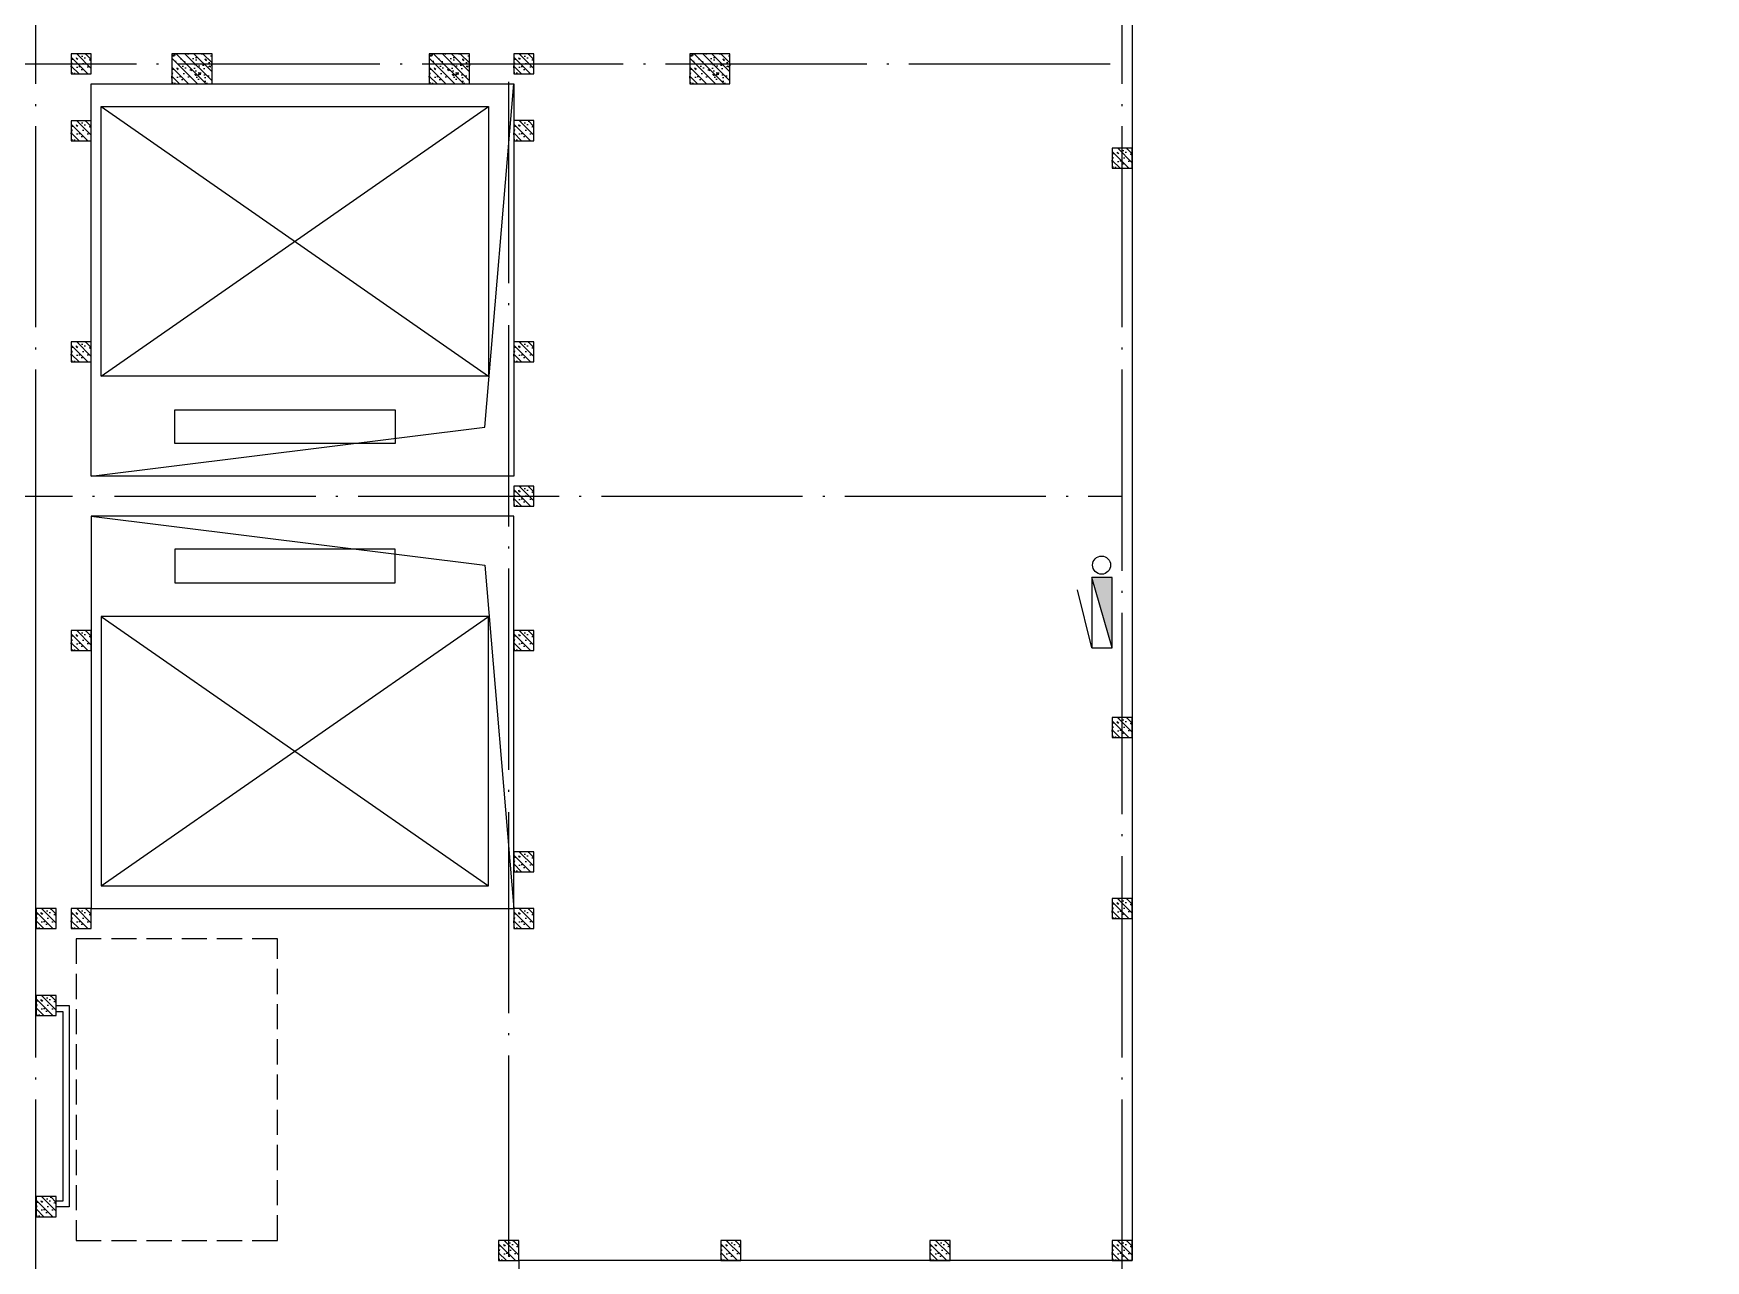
# Model space of a CAD drawing. Extents: x 6843040 to 15500510, y -6507076 to -4940511.
# Drawn here: x 7649172 to 7665797, y -5505902 to -5493700 of the extents above; entities that cross this region are included whole.
import ezdxf

# ---------------------------------------------------------------- set-up
doc = ezdxf.new("R2010")
doc.units = 0
doc.header["$LTSCALE"] = 1000
doc.header["$MEASUREMENT"] = 0
doc.linetypes.add('DASH', pattern=[0.35, 0.25, -0.1])
doc.linetypes.add('DOTE', pattern=[2.42, 2, -0.2, 0.02, -0.2])
doc.layers.add('-有效面积', color=6, linetype='Continuous', plot=False)
for name, color, linetype in [('AXIS', 3, 'Continuous'), ('COLUMN', 10, 'Continuous'), ('DOTE', 8, 'DOTE'), ('E_LINE_6', 11, 'Continuous'), ('EQUIP_消火栓', 7, 'Continuous'), ('EVTR', 2, 'Continuous'), ('plan-1', 40, 'Continuous'), ('PUB_HATCH', 8, 'Continuous'), ('RAIL', 163, 'Continuous'), ('VPIPE-消防', 1, 'Continuous')]:
    doc.layers.add(name, color=color, linetype=linetype)

# ---------------------------------------------------------------- blocks, each defined once
blk = doc.blocks.new('1GZ')
at = {"layer": 'PUB_HATCH'}
h = blk.add_hatch(dxfattribs=at)
h.set_pattern_fill('钢筋混凝土', color=256, scale=25, angle=90, style=0)
h.set_pattern_definition([(134.999998, (-35171.815, -427367.32), (-44.194175, -44.194172), []), (140, (-35171.81, -427367.32), (15.68804, 179.315045), [18.75, -206.25]), (85, (-35171.81, -427367.32), (-188.048035, -34.68783), [15, -165]), (190.4514, (-35170.5, -427352.38), (-172.35988, 144.62735), [15.93505, -175.28553]), (136.1842, (-35221.81, -427367.32), (41.37976, 266.81026), [28.125, -309.375]), (186.6356, (-35218.37, -427345.09), (-243.52946, 233.66568), [23.90257, -262.92825]), (81.1842, (-35221.81, -427367.32), (-243.52964, 233.6655), [22.5, -247.5]), (111, (-35209.31, -427342.32), (100.65473, 149.22676), [18.75, -206.25]), (56, (-35209.31, -427342.32), (-181.28751, 60.82884), [15, -165]), (161.4514, (-35200.93, -427329.88), (-80.63262, 210.05566), [15.93505, -175.28553]), (127.499998, (-35171.815, -427367.32), (-83.223463, 3.039967), [0, -163, 0, -167.5, 0, -165.625]), (97.499998, (-35171.815, -427367.32), (-98.602926, 65.767388), [0, -95.5, 0, -159.25, 0, -63.125]), (57.499998, (-35171.815, -427423.07), (5.638722, 133.455609), [0, -62.5, 0, -195, 0, -258.75]), (47.499998, (-35171.81, -427448.07), (-25.02624, 145.796543), [0, -81.25, 0, -129.5, 0, -183.75])])
edge = h.paths.add_edge_path()
edge.add_line((271245, -159886), (271045, -159886))
edge.add_line((271245, -159886), (271245, -159686))
edge.add_line((271245, -159686), (271045, -159686))
edge.add_line((271045, -159686), (271045, -159886))
h = blk.add_hatch(dxfattribs=at)
h.set_pattern_fill('钢筋混凝土', color=256, scale=25, angle=90, style=0)
h.set_pattern_definition([(134.999998, (-34171.81, -427466.92), (-44.194175, -44.194172), []), (140, (-34171.81, -427466.92), (15.68804, 179.315045), [18.75, -206.25]), (85, (-34171.81, -427466.92), (-188.048035, -34.68783), [15, -165]), (190.4514, (-34170.5, -427451.98), (-172.35988, 144.62735), [15.93505, -175.28553]), (136.1842, (-34221.8, -427466.92), (41.37976, 266.81026), [28.125, -309.375]), (186.6356, (-34218.36, -427444.69), (-243.52946, 233.66568), [23.90257, -262.92825]), (81.1842, (-34221.8, -427466.92), (-243.52964, 233.6655), [22.5, -247.5]), (111, (-34209.31, -427441.92), (100.65473, 149.22676), [18.75, -206.25]), (56, (-34209.31, -427441.92), (-181.28751, 60.82884), [15, -165]), (161.4514, (-34200.92, -427429.48), (-80.63262, 210.05566), [15.93505, -175.28553]), (127.499998, (-34171.81, -427466.92), (-83.223463, 3.039967), [0, -163, 0, -167.5, 0, -165.625]), (97.499998, (-34171.81, -427466.92), (-98.602926, 65.767388), [0, -95.5, 0, -159.25, 0, -63.125]), (57.499998, (-34171.81, -427522.67), (5.638722, 133.455609), [0, -62.5, 0, -195, 0, -258.75]), (47.499998, (-34171.81, -427547.67), (-25.02624, 145.796543), [0, -81.25, 0, -129.5, 0, -183.75])])
edge = h.paths.add_edge_path()
edge.add_line((272445, -159985), (272045, -159985))
edge.add_line((272445, -159985), (272445, -159685))
edge.add_line((272445, -159685), (272045, -159685))
edge.add_line((272045, -159685), (272045, -159985))
h = blk.add_hatch(dxfattribs=at)
h.set_pattern_fill('钢筋混凝土', color=256, scale=25, angle=90, style=0)
h.set_pattern_definition([(134.999998, (-31611.81, -427466.92), (-44.194175, -44.194172), []), (140, (-31611.81, -427466.92), (15.68804, 179.315045), [18.75, -206.25]), (85, (-31611.81, -427466.92), (-188.048035, -34.68783), [15, -165]), (190.4514, (-31610.5, -427451.98), (-172.35988, 144.62735), [15.93505, -175.28553]), (136.1842, (-31661.8, -427466.92), (41.37976, 266.81026), [28.125, -309.375]), (186.6356, (-31658.36, -427444.69), (-243.52946, 233.66568), [23.90257, -262.92825]), (81.1842, (-31661.8, -427466.92), (-243.52964, 233.6655), [22.5, -247.5]), (111, (-31649.31, -427441.92), (100.65473, 149.22676), [18.75, -206.25]), (56, (-31649.31, -427441.92), (-181.28751, 60.82884), [15, -165]), (161.4514, (-31640.92, -427429.48), (-80.63262, 210.05566), [15.93505, -175.28553]), (127.499998, (-31611.81, -427466.92), (-83.223463, 3.039967), [0, -163, 0, -167.5, 0, -165.625]), (97.499998, (-31611.81, -427466.92), (-98.602926, 65.767388), [0, -95.5, 0, -159.25, 0, -63.125]), (57.499998, (-31611.81, -427522.67), (5.638722, 133.455609), [0, -62.5, 0, -195, 0, -258.75]), (47.499998, (-31611.81, -427547.67), (-25.02624, 145.796543), [0, -81.25, 0, -129.5, 0, -183.75])])
edge = h.paths.add_edge_path()
edge.add_line((275005, -159985), (274605, -159985))
edge.add_line((275005, -159985), (275005, -159685))
edge.add_line((275005, -159685), (274605, -159685))
edge.add_line((274605, -159685), (274605, -159985))
h = blk.add_hatch(dxfattribs=at)
h.set_pattern_fill('钢筋混凝土', color=256, scale=25, angle=90, style=0)
h.set_pattern_definition([(134.999998, (-30771.815, -427366.92), (-44.194175, -44.194172), []), (140, (-30771.81, -427366.92), (15.68804, 179.315045), [18.75, -206.25]), (85, (-30771.81, -427366.92), (-188.048035, -34.68783), [15, -165]), (190.4514, (-30770.5, -427351.98), (-172.35988, 144.62735), [15.93505, -175.28553]), (136.1842, (-30821.81, -427366.92), (41.37976, 266.81026), [28.125, -309.375]), (186.6356, (-30818.37, -427344.69), (-243.52946, 233.66568), [23.90257, -262.92825]), (81.1842, (-30821.81, -427366.92), (-243.52964, 233.6655), [22.5, -247.5]), (111, (-30809.31, -427341.92), (100.65473, 149.22676), [18.75, -206.25]), (56, (-30809.31, -427341.92), (-181.28751, 60.82884), [15, -165]), (161.4514, (-30800.93, -427329.48), (-80.63262, 210.05566), [15.93505, -175.28553]), (127.499998, (-30771.815, -427366.92), (-83.223463, 3.039967), [0, -163, 0, -167.5, 0, -165.625]), (97.499998, (-30771.815, -427366.92), (-98.602926, 65.767388), [0, -95.5, 0, -159.25, 0, -63.125]), (57.499998, (-30771.815, -427422.67), (5.638722, 133.455609), [0, -62.5, 0, -195, 0, -258.75]), (47.499998, (-30771.81, -427447.67), (-25.02624, 145.796543), [0, -81.25, 0, -129.5, 0, -183.75])])
edge = h.paths.add_edge_path()
edge.add_line((275645, -159885), (275445, -159885))
edge.add_line((275645, -159885), (275645, -159685))
edge.add_line((275645, -159685), (275445, -159685))
edge.add_line((275445, -159685), (275445, -159885))
h = blk.add_hatch(dxfattribs=at)
h.set_pattern_fill('钢筋混凝土', color=256, scale=25, angle=90, style=0)
h.set_pattern_definition([(134.999998, (-29021.81, -427466.92), (-44.194175, -44.194172), []), (140, (-29021.81, -427466.92), (15.68804, 179.315045), [18.75, -206.25]), (85, (-29021.81, -427466.92), (-188.048035, -34.68783), [15, -165]), (190.4514, (-29020.5, -427451.98), (-172.35988, 144.62735), [15.93505, -175.28553]), (136.1842, (-29071.8, -427466.92), (41.37976, 266.81026), [28.125, -309.375]), (186.6356, (-29068.36, -427444.69), (-243.52946, 233.66568), [23.90257, -262.92825]), (81.1842, (-29071.8, -427466.92), (-243.52964, 233.6655), [22.5, -247.5]), (111, (-29059.31, -427441.92), (100.65473, 149.22676), [18.75, -206.25]), (56, (-29059.31, -427441.92), (-181.28751, 60.82884), [15, -165]), (161.4514, (-29050.92, -427429.48), (-80.63262, 210.05566), [15.93505, -175.28553]), (127.499998, (-29021.81, -427466.92), (-83.223463, 3.039967), [0, -163, 0, -167.5, 0, -165.625]), (97.499998, (-29021.81, -427466.92), (-98.602926, 65.767388), [0, -95.5, 0, -159.25, 0, -63.125]), (57.499998, (-29021.81, -427522.67), (5.638722, 133.455609), [0, -62.5, 0, -195, 0, -258.75]), (47.499998, (-29021.81, -427547.67), (-25.02624, 145.796543), [0, -81.25, 0, -129.5, 0, -183.75])])
edge = h.paths.add_edge_path()
edge.add_line((277595, -159985), (277195, -159985))
edge.add_line((277595, -159985), (277595, -159685))
edge.add_line((277595, -159685), (277195, -159685))
edge.add_line((277195, -159685), (277195, -159985))
h = blk.add_hatch(dxfattribs=at)
h.set_pattern_fill('钢筋混凝土', color=256, scale=25, angle=90, style=0)
h.set_pattern_definition([(134.999998, (-35171.815, -428032.32), (-44.194175, -44.194172), []), (140, (-35171.81, -428032.32), (15.68804, 179.315045), [18.75, -206.25]), (85, (-35171.81, -428032.32), (-188.048035, -34.68783), [15, -165]), (190.4514, (-35170.5, -428017.38), (-172.35988, 144.62735), [15.93505, -175.28553]), (136.1842, (-35221.81, -428032.32), (41.37976, 266.81026), [28.125, -309.375]), (186.6356, (-35218.37, -428010.09), (-243.52946, 233.66568), [23.90257, -262.92825]), (81.1842, (-35221.81, -428032.32), (-243.52964, 233.6655), [22.5, -247.5]), (111, (-35209.31, -428007.32), (100.65473, 149.22676), [18.75, -206.25]), (56, (-35209.31, -428007.32), (-181.28751, 60.82884), [15, -165]), (161.4514, (-35200.93, -427994.88), (-80.63262, 210.05566), [15.93505, -175.28553]), (127.499998, (-35171.815, -428032.32), (-83.223463, 3.039967), [0, -163, 0, -167.5, 0, -165.625]), (97.499998, (-35171.815, -428032.32), (-98.602926, 65.767388), [0, -95.5, 0, -159.25, 0, -63.125]), (57.499998, (-35171.815, -428088.07), (5.638722, 133.455609), [0, -62.5, 0, -195, 0, -258.75]), (47.499998, (-35171.81, -428113.07), (-25.02624, 145.796543), [0, -81.25, 0, -129.5, 0, -183.75])])
edge = h.paths.add_edge_path()
edge.add_line((271245, -160551), (271045, -160551))
edge.add_line((271245, -160551), (271245, -160351))
edge.add_line((271245, -160351), (271045, -160351))
edge.add_line((271045, -160351), (271045, -160551))
h = blk.add_hatch(dxfattribs=at)
h.set_pattern_fill('钢筋混凝土', color=256, scale=25, angle=90, style=0)
h.set_pattern_definition([(134.999998, (-30771.815, -428031.92), (-44.194175, -44.194172), []), (140, (-30771.81, -428031.92), (15.68804, 179.315045), [18.75, -206.25]), (85, (-30771.81, -428031.92), (-188.048035, -34.68783), [15, -165]), (190.4514, (-30770.5, -428016.98), (-172.35988, 144.62735), [15.93505, -175.28553]), (136.1842, (-30821.81, -428031.92), (41.37976, 266.81026), [28.125, -309.375]), (186.6356, (-30818.37, -428009.69), (-243.52946, 233.66568), [23.90257, -262.92825]), (81.1842, (-30821.81, -428031.92), (-243.52964, 233.6655), [22.5, -247.5]), (111, (-30809.31, -428006.92), (100.65473, 149.22676), [18.75, -206.25]), (56, (-30809.31, -428006.92), (-181.28751, 60.82884), [15, -165]), (161.4514, (-30800.93, -427994.48), (-80.63262, 210.05566), [15.93505, -175.28553]), (127.499998, (-30771.815, -428031.92), (-83.223463, 3.039967), [0, -163, 0, -167.5, 0, -165.625]), (97.499998, (-30771.815, -428031.92), (-98.602926, 65.767388), [0, -95.5, 0, -159.25, 0, -63.125]), (57.499998, (-30771.815, -428087.67), (5.638722, 133.455609), [0, -62.5, 0, -195, 0, -258.75]), (47.499998, (-30771.81, -428112.67), (-25.02624, 145.796543), [0, -81.25, 0, -129.5, 0, -183.75])])
edge = h.paths.add_edge_path()
edge.add_line((275645, -160550), (275445, -160550))
edge.add_line((275645, -160550), (275645, -160350))
edge.add_line((275645, -160350), (275445, -160350))
edge.add_line((275445, -160350), (275445, -160550))
h = blk.add_hatch(dxfattribs=at)
h.set_pattern_fill('钢筋混凝土', color=256, scale=25, angle=90, style=0)
h.set_pattern_definition([(134.999998, (-24821.81, -428304.76), (-44.194175, -44.194172), []), (140, (-24821.81, -428304.76), (15.68804, 179.315045), [18.75, -206.25]), (85, (-24821.81, -428304.76), (-188.048035, -34.68783), [15, -165]), (190.4514, (-24820.5, -428289.82), (-172.35988, 144.62735), [15.93505, -175.28553]), (136.1842, (-24871.8, -428304.76), (41.37976, 266.81026), [28.125, -309.375]), (186.6356, (-24868.36, -428282.52), (-243.52946, 233.66568), [23.90257, -262.92825]), (81.1842, (-24871.8, -428304.76), (-243.52964, 233.6655), [22.5, -247.5]), (111, (-24859.31, -428279.76), (100.65473, 149.22676), [18.75, -206.25]), (56, (-24859.31, -428279.76), (-181.28751, 60.82884), [15, -165]), (161.4514, (-24850.92, -428267.32), (-80.63262, 210.05566), [15.93505, -175.28553]), (127.499998, (-24821.81, -428304.76), (-83.223463, 3.039967), [0, -163, 0, -167.5, 0, -165.625]), (97.499998, (-24821.81, -428304.76), (-98.602926, 65.767388), [0, -95.5, 0, -159.25, 0, -63.125]), (57.499998, (-24821.81, -428360.51), (5.638722, 133.455609), [0, -62.5, 0, -195, 0, -258.75]), (47.499998, (-24821.81, -428385.51), (-25.02624, 145.796543), [0, -81.25, 0, -129.5, 0, -183.75])])
edge = h.paths.add_edge_path()
edge.add_line((281595, -160823), (281395, -160823))
edge.add_line((281595, -160823), (281595, -160623))
edge.add_line((281595, -160623), (281395, -160623))
edge.add_line((281395, -160623), (281395, -160823))
h = blk.add_hatch(dxfattribs=at)
h.set_pattern_fill('钢筋混凝土', color=256, scale=25, angle=90, style=0)
h.set_pattern_definition([(134.999998, (-35171.815, -430231.92), (-44.194175, -44.194172), []), (140, (-35171.81, -430231.92), (15.68804, 179.315045), [18.75, -206.25]), (85, (-35171.81, -430231.92), (-188.048035, -34.68783), [15, -165]), (190.4514, (-35170.5, -430216.98), (-172.35988, 144.62735), [15.93505, -175.28553]), (136.1842, (-35221.81, -430231.92), (41.37976, 266.81026), [28.125, -309.375]), (186.6356, (-35218.37, -430209.69), (-243.52946, 233.66568), [23.90257, -262.92825]), (81.1842, (-35221.81, -430231.92), (-243.52964, 233.6655), [22.5, -247.5]), (111, (-35209.31, -430206.92), (100.65473, 149.22676), [18.75, -206.25]), (56, (-35209.31, -430206.92), (-181.28751, 60.82884), [15, -165]), (161.4514, (-35200.93, -430194.48), (-80.63262, 210.05566), [15.93505, -175.28553]), (127.499998, (-35171.815, -430231.92), (-83.223463, 3.039967), [0, -163, 0, -167.5, 0, -165.625]), (97.499998, (-35171.815, -430231.92), (-98.602926, 65.767388), [0, -95.5, 0, -159.25, 0, -63.125]), (57.499998, (-35171.815, -430287.67), (5.638722, 133.455609), [0, -62.5, 0, -195, 0, -258.75]), (47.499998, (-35171.81, -430312.67), (-25.02624, 145.796543), [0, -81.25, 0, -129.5, 0, -183.75])])
edge = h.paths.add_edge_path()
edge.add_line((271245, -162750), (271045, -162750))
edge.add_line((271245, -162750), (271245, -162550))
edge.add_line((271245, -162550), (271045, -162550))
edge.add_line((271045, -162550), (271045, -162750))
h = blk.add_hatch(dxfattribs=at)
h.set_pattern_fill('钢筋混凝土', color=256, scale=25, angle=90, style=0)
h.set_pattern_definition([(134.999998, (-30771.815, -430231.92), (-44.194175, -44.194172), []), (140, (-30771.81, -430231.92), (15.68804, 179.315045), [18.75, -206.25]), (85, (-30771.81, -430231.92), (-188.048035, -34.68783), [15, -165]), (190.4514, (-30770.5, -430216.98), (-172.35988, 144.62735), [15.93505, -175.28553]), (136.1842, (-30821.81, -430231.92), (41.37976, 266.81026), [28.125, -309.375]), (186.6356, (-30818.37, -430209.69), (-243.52946, 233.66568), [23.90257, -262.92825]), (81.1842, (-30821.81, -430231.92), (-243.52964, 233.6655), [22.5, -247.5]), (111, (-30809.31, -430206.92), (100.65473, 149.22676), [18.75, -206.25]), (56, (-30809.31, -430206.92), (-181.28751, 60.82884), [15, -165]), (161.4514, (-30800.93, -430194.48), (-80.63262, 210.05566), [15.93505, -175.28553]), (127.499998, (-30771.815, -430231.92), (-83.223463, 3.039967), [0, -163, 0, -167.5, 0, -165.625]), (97.499998, (-30771.815, -430231.92), (-98.602926, 65.767388), [0, -95.5, 0, -159.25, 0, -63.125]), (57.499998, (-30771.815, -430287.67), (5.638722, 133.455609), [0, -62.5, 0, -195, 0, -258.75]), (47.499998, (-30771.81, -430312.67), (-25.02624, 145.796543), [0, -81.25, 0, -129.5, 0, -183.75])])
edge = h.paths.add_edge_path()
edge.add_line((275645, -162750), (275445, -162750))
edge.add_line((275645, -162750), (275645, -162550))
edge.add_line((275645, -162550), (275445, -162550))
edge.add_line((275445, -162550), (275445, -162750))
h = blk.add_hatch(dxfattribs=at)
h.set_pattern_fill('钢筋混凝土', color=256, scale=25, angle=90, style=0)
h.set_pattern_definition([(134.999998, (-30771.815, -431666.72), (-44.194175, -44.194172), []), (140, (-30771.81, -431666.72), (15.68804, 179.315045), [18.75, -206.25]), (85, (-30771.81, -431666.72), (-188.048035, -34.68783), [15, -165]), (190.4514, (-30770.5, -431651.78), (-172.35988, 144.62735), [15.93505, -175.28553]), (136.1842, (-30821.81, -431666.72), (41.37976, 266.81026), [28.125, -309.375]), (186.6356, (-30818.37, -431644.49), (-243.52946, 233.66568), [23.90257, -262.92825]), (81.1842, (-30821.81, -431666.72), (-243.52964, 233.6655), [22.5, -247.5]), (111, (-30809.31, -431641.72), (100.65473, 149.22676), [18.75, -206.25]), (56, (-30809.31, -431641.72), (-181.28751, 60.82884), [15, -165]), (161.4514, (-30800.93, -431629.28), (-80.63262, 210.05566), [15.93505, -175.28553]), (127.499998, (-30771.815, -431666.72), (-83.223463, 3.039967), [0, -163, 0, -167.5, 0, -165.625]), (97.499998, (-30771.815, -431666.72), (-98.602926, 65.767388), [0, -95.5, 0, -159.25, 0, -63.125]), (57.499998, (-30771.815, -431722.47), (5.638722, 133.455609), [0, -62.5, 0, -195, 0, -258.75]), (47.499998, (-30771.81, -431747.47), (-25.02624, 145.796543), [0, -81.25, 0, -129.5, 0, -183.75])])
edge = h.paths.add_edge_path()
edge.add_line((275645, -164185), (275445, -164185))
edge.add_line((275645, -164185), (275645, -163985))
edge.add_line((275645, -163985), (275445, -163985))
edge.add_line((275445, -163985), (275445, -164185))
h = blk.add_hatch(dxfattribs=at)
h.set_pattern_fill('钢筋混凝土', color=256, scale=25, angle=90, style=0)
h.set_pattern_definition([(134.999998, (-35171.815, -433101.92), (-44.194175, -44.194172), []), (140, (-35171.81, -433101.92), (15.68804, 179.315045), [18.75, -206.25]), (85, (-35171.81, -433101.92), (-188.048035, -34.68783), [15, -165]), (190.4514, (-35170.5, -433086.98), (-172.35988, 144.62735), [15.93505, -175.28553]), (136.1842, (-35221.81, -433101.92), (41.37976, 266.81026), [28.125, -309.375]), (186.6356, (-35218.37, -433079.69), (-243.52946, 233.66568), [23.90257, -262.92825]), (81.1842, (-35221.81, -433101.92), (-243.52964, 233.6655), [22.5, -247.5]), (111, (-35209.31, -433076.92), (100.65473, 149.22676), [18.75, -206.25]), (56, (-35209.31, -433076.92), (-181.28751, 60.82884), [15, -165]), (161.4514, (-35200.93, -433064.48), (-80.63262, 210.05566), [15.93505, -175.28553]), (127.499998, (-35171.815, -433101.92), (-83.223463, 3.039967), [0, -163, 0, -167.5, 0, -165.625]), (97.499998, (-35171.815, -433101.92), (-98.602926, 65.767388), [0, -95.5, 0, -159.25, 0, -63.125]), (57.499998, (-35171.815, -433157.67), (5.638722, 133.455609), [0, -62.5, 0, -195, 0, -258.75]), (47.499998, (-35171.81, -433182.67), (-25.02624, 145.796543), [0, -81.25, 0, -129.5, 0, -183.75])])
edge = h.paths.add_edge_path()
edge.add_line((271245, -165620), (271045, -165620))
edge.add_line((271245, -165620), (271245, -165420))
edge.add_line((271245, -165420), (271045, -165420))
edge.add_line((271045, -165420), (271045, -165620))
h = blk.add_hatch(dxfattribs=at)
h.set_pattern_fill('钢筋混凝土', color=256, scale=25, angle=90, style=0)
h.set_pattern_definition([(134.999998, (-30771.815, -433101.52), (-44.194175, -44.194172), []), (140, (-30771.81, -433101.52), (15.68804, 179.315045), [18.75, -206.25]), (85, (-30771.81, -433101.52), (-188.048035, -34.68783), [15, -165]), (190.4514, (-30770.5, -433086.58), (-172.35988, 144.62735), [15.93505, -175.28553]), (136.1842, (-30821.81, -433101.52), (41.37976, 266.81026), [28.125, -309.375]), (186.6356, (-30818.37, -433079.29), (-243.52946, 233.66568), [23.90257, -262.92825]), (81.1842, (-30821.81, -433101.52), (-243.52964, 233.6655), [22.5, -247.5]), (111, (-30809.31, -433076.52), (100.65473, 149.22676), [18.75, -206.25]), (56, (-30809.31, -433076.52), (-181.28751, 60.82884), [15, -165]), (161.4514, (-30800.93, -433064.08), (-80.63262, 210.05566), [15.93505, -175.28553]), (127.499998, (-30771.815, -433101.52), (-83.223463, 3.039967), [0, -163, 0, -167.5, 0, -165.625]), (97.499998, (-30771.815, -433101.52), (-98.602926, 65.767388), [0, -95.5, 0, -159.25, 0, -63.125]), (57.499998, (-30771.815, -433157.27), (5.638722, 133.455609), [0, -62.5, 0, -195, 0, -258.75]), (47.499998, (-30771.81, -433182.27), (-25.02624, 145.796543), [0, -81.25, 0, -129.5, 0, -183.75])])
edge = h.paths.add_edge_path()
edge.add_line((275645, -165620), (275445, -165620))
edge.add_line((275645, -165620), (275645, -165420))
edge.add_line((275645, -165420), (275445, -165420))
edge.add_line((275445, -165420), (275445, -165620))
h = blk.add_hatch(dxfattribs=at)
h.set_pattern_fill('钢筋混凝土', color=256, scale=25, angle=90, style=0)
h.set_pattern_definition([(134.999998, (-24821.81, -433966.92), (-44.194175, -44.194172), []), (140, (-24821.81, -433966.92), (15.68804, 179.315045), [18.75, -206.25]), (85, (-24821.81, -433966.92), (-188.048035, -34.68783), [15, -165]), (190.4514, (-24820.5, -433951.98), (-172.35988, 144.62735), [15.93505, -175.28553]), (136.1842, (-24871.8, -433966.92), (41.37976, 266.81026), [28.125, -309.375]), (186.6356, (-24868.36, -433944.69), (-243.52946, 233.66568), [23.90257, -262.92825]), (81.1842, (-24871.8, -433966.92), (-243.52964, 233.6655), [22.5, -247.5]), (111, (-24859.31, -433941.92), (100.65473, 149.22676), [18.75, -206.25]), (56, (-24859.31, -433941.92), (-181.28751, 60.82884), [15, -165]), (161.4514, (-24850.92, -433929.48), (-80.63262, 210.05566), [15.93505, -175.28553]), (127.499998, (-24821.81, -433966.92), (-83.223463, 3.039967), [0, -163, 0, -167.5, 0, -165.625]), (97.499998, (-24821.81, -433966.92), (-98.602926, 65.767388), [0, -95.5, 0, -159.25, 0, -63.125]), (57.499998, (-24821.81, -434022.67), (5.638722, 133.455609), [0, -62.5, 0, -195, 0, -258.75]), (47.499998, (-24821.81, -434047.67), (-25.02624, 145.796543), [0, -81.25, 0, -129.5, 0, -183.75])])
edge = h.paths.add_edge_path()
edge.add_line((281595, -166485), (281395, -166485))
edge.add_line((281595, -166485), (281595, -166285))
edge.add_line((281595, -166285), (281395, -166285))
edge.add_line((281395, -166285), (281395, -166485))
h = blk.add_hatch(dxfattribs=at)
h.set_pattern_fill('钢筋混凝土', color=256, scale=25, angle=90, style=0)
h.set_pattern_definition([(134.999998, (-30771.815, -435301.52), (-44.194175, -44.194172), []), (140, (-30771.81, -435301.52), (15.68804, 179.315045), [18.75, -206.25]), (85, (-30771.81, -435301.52), (-188.048035, -34.68783), [15, -165]), (190.4514, (-30770.5, -435286.58), (-172.35988, 144.62735), [15.93505, -175.28553]), (136.1842, (-30821.81, -435301.52), (41.37976, 266.81026), [28.125, -309.375]), (186.6356, (-30818.37, -435279.29), (-243.52946, 233.66568), [23.90257, -262.92825]), (81.1842, (-30821.81, -435301.52), (-243.52964, 233.6655), [22.5, -247.5]), (111, (-30809.31, -435276.52), (100.65473, 149.22676), [18.75, -206.25]), (56, (-30809.31, -435276.52), (-181.28751, 60.82884), [15, -165]), (161.4514, (-30800.93, -435264.08), (-80.63262, 210.05566), [15.93505, -175.28553]), (127.499998, (-30771.815, -435301.52), (-83.223463, 3.039967), [0, -163, 0, -167.5, 0, -165.625]), (97.499998, (-30771.815, -435301.52), (-98.602926, 65.767388), [0, -95.5, 0, -159.25, 0, -63.125]), (57.499998, (-30771.815, -435357.27), (5.638722, 133.455609), [0, -62.5, 0, -195, 0, -258.75]), (47.499998, (-30771.81, -435382.27), (-25.02624, 145.796543), [0, -81.25, 0, -129.5, 0, -183.75])])
edge = h.paths.add_edge_path()
edge.add_line((275645, -167820), (275445, -167820))
edge.add_line((275645, -167820), (275645, -167620))
edge.add_line((275645, -167620), (275445, -167620))
edge.add_line((275445, -167620), (275445, -167820))
h = blk.add_hatch(dxfattribs=at)
h.set_pattern_fill('钢筋混凝土', color=256, scale=25, angle=90, style=0)
h.set_pattern_definition([(134.999998, (-35521.81, -435866.92), (-44.194175, -44.194172), []), (140, (-35521.81, -435866.92), (15.68804, 179.315045), [18.75, -206.25]), (85, (-35521.81, -435866.92), (-188.048035, -34.68783), [15, -165]), (190.4514, (-35520.5, -435851.98), (-172.35988, 144.62735), [15.93505, -175.28553]), (136.1842, (-35571.8, -435866.92), (41.37976, 266.81026), [28.125, -309.375]), (186.6356, (-35568.36, -435844.69), (-243.52946, 233.66568), [23.90257, -262.92825]), (81.1842, (-35571.8, -435866.92), (-243.52964, 233.6655), [22.5, -247.5]), (111, (-35559.31, -435841.92), (100.65473, 149.22676), [18.75, -206.25]), (56, (-35559.31, -435841.92), (-181.28751, 60.82884), [15, -165]), (161.4514, (-35550.92, -435829.48), (-80.63262, 210.05566), [15.93505, -175.28553]), (127.499998, (-35521.81, -435866.92), (-83.223463, 3.039967), [0, -163, 0, -167.5, 0, -165.625]), (97.499998, (-35521.81, -435866.92), (-98.602926, 65.767388), [0, -95.5, 0, -159.25, 0, -63.125]), (57.499998, (-35521.81, -435922.67), (5.638722, 133.455609), [0, -62.5, 0, -195, 0, -258.75]), (47.499998, (-35521.81, -435947.67), (-25.02624, 145.796543), [0, -81.25, 0, -129.5, 0, -183.75])])
edge = h.paths.add_edge_path()
edge.add_line((270895, -168385), (270695, -168385))
edge.add_line((270895, -168385), (270895, -168185))
edge.add_line((270895, -168185), (270695, -168185))
edge.add_line((270695, -168185), (270695, -168385))
h = blk.add_hatch(dxfattribs=at)
h.set_pattern_fill('钢筋混凝土', color=256, scale=25, angle=90, style=0)
h.set_pattern_definition([(134.999998, (-35171.815, -435866.92), (-44.194175, -44.194172), []), (140, (-35171.81, -435866.92), (15.68804, 179.315045), [18.75, -206.25]), (85, (-35171.81, -435866.92), (-188.048035, -34.68783), [15, -165]), (190.4514, (-35170.5, -435851.98), (-172.35988, 144.62735), [15.93505, -175.28553]), (136.1842, (-35221.81, -435866.92), (41.37976, 266.81026), [28.125, -309.375]), (186.6356, (-35218.37, -435844.69), (-243.52946, 233.66568), [23.90257, -262.92825]), (81.1842, (-35221.81, -435866.92), (-243.52964, 233.6655), [22.5, -247.5]), (111, (-35209.31, -435841.92), (100.65473, 149.22676), [18.75, -206.25]), (56, (-35209.31, -435841.92), (-181.28751, 60.82884), [15, -165]), (161.4514, (-35200.93, -435829.48), (-80.63262, 210.05566), [15.93505, -175.28553]), (127.499998, (-35171.815, -435866.92), (-83.223463, 3.039967), [0, -163, 0, -167.5, 0, -165.625]), (97.499998, (-35171.815, -435866.92), (-98.602926, 65.767388), [0, -95.5, 0, -159.25, 0, -63.125]), (57.499998, (-35171.815, -435922.67), (5.638722, 133.455609), [0, -62.5, 0, -195, 0, -258.75]), (47.499998, (-35171.81, -435947.67), (-25.02624, 145.796543), [0, -81.25, 0, -129.5, 0, -183.75])])
edge = h.paths.add_edge_path()
edge.add_line((271245, -168385), (271045, -168385))
edge.add_line((271245, -168385), (271245, -168185))
edge.add_line((271245, -168185), (271045, -168185))
edge.add_line((271045, -168185), (271045, -168385))
h = blk.add_hatch(dxfattribs=at)
h.set_pattern_fill('钢筋混凝土', color=256, scale=25, angle=90, style=0)
h.set_pattern_definition([(134.999998, (-30771.815, -435866.52), (-44.194175, -44.194172), []), (140, (-30771.81, -435866.52), (15.68804, 179.315045), [18.75, -206.25]), (85, (-30771.81, -435866.52), (-188.048035, -34.68783), [15, -165]), (190.4514, (-30770.5, -435851.58), (-172.35988, 144.62735), [15.93505, -175.28553]), (136.1842, (-30821.81, -435866.52), (41.37976, 266.81026), [28.125, -309.375]), (186.6356, (-30818.37, -435844.29), (-243.52946, 233.66568), [23.90257, -262.92825]), (81.1842, (-30821.81, -435866.52), (-243.52964, 233.6655), [22.5, -247.5]), (111, (-30809.31, -435841.52), (100.65473, 149.22676), [18.75, -206.25]), (56, (-30809.31, -435841.52), (-181.28751, 60.82884), [15, -165]), (161.4514, (-30800.93, -435829.08), (-80.63262, 210.05566), [15.93505, -175.28553]), (127.499998, (-30771.815, -435866.52), (-83.223463, 3.039967), [0, -163, 0, -167.5, 0, -165.625]), (97.499998, (-30771.815, -435866.52), (-98.602926, 65.767388), [0, -95.5, 0, -159.25, 0, -63.125]), (57.499998, (-30771.815, -435922.27), (5.638722, 133.455609), [0, -62.5, 0, -195, 0, -258.75]), (47.499998, (-30771.81, -435947.27), (-25.02624, 145.796543), [0, -81.25, 0, -129.5, 0, -183.75])])
edge = h.paths.add_edge_path()
edge.add_line((275645, -168385), (275445, -168385))
edge.add_line((275645, -168385), (275645, -168185))
edge.add_line((275645, -168185), (275445, -168185))
edge.add_line((275445, -168185), (275445, -168385))
h = blk.add_hatch(dxfattribs=at)
h.set_pattern_fill('钢筋混凝土', color=256, scale=25, angle=90, style=0)
h.set_pattern_definition([(134.999998, (-24821.81, -435766.92), (-44.194175, -44.194172), []), (140, (-24821.81, -435766.92), (15.68804, 179.315045), [18.75, -206.25]), (85, (-24821.81, -435766.92), (-188.048035, -34.68783), [15, -165]), (190.4514, (-24820.5, -435751.98), (-172.35988, 144.62735), [15.93505, -175.28553]), (136.1842, (-24871.8, -435766.92), (41.37976, 266.81026), [28.125, -309.375]), (186.6356, (-24868.36, -435744.69), (-243.52946, 233.66568), [23.90257, -262.92825]), (81.1842, (-24871.8, -435766.92), (-243.52964, 233.6655), [22.5, -247.5]), (111, (-24859.31, -435741.92), (100.65473, 149.22676), [18.75, -206.25]), (56, (-24859.31, -435741.92), (-181.28751, 60.82884), [15, -165]), (161.4514, (-24850.92, -435729.48), (-80.63262, 210.05566), [15.93505, -175.28553]), (127.499998, (-24821.81, -435766.92), (-83.223463, 3.039967), [0, -163, 0, -167.5, 0, -165.625]), (97.499998, (-24821.81, -435766.92), (-98.602926, 65.767388), [0, -95.5, 0, -159.25, 0, -63.125]), (57.499998, (-24821.81, -435822.67), (5.638722, 133.455609), [0, -62.5, 0, -195, 0, -258.75]), (47.499998, (-24821.81, -435847.67), (-25.02624, 145.796543), [0, -81.25, 0, -129.5, 0, -183.75])])
edge = h.paths.add_edge_path()
edge.add_line((281595, -168285), (281395, -168285))
edge.add_line((281595, -168285), (281595, -168085))
edge.add_line((281595, -168085), (281395, -168085))
edge.add_line((281395, -168085), (281395, -168285))
h = blk.add_hatch(dxfattribs=at)
h.set_pattern_fill('钢筋混凝土', color=256, scale=25, angle=90, style=0)
h.set_pattern_definition([(134.999998, (-35521.81, -436731.974), (-44.194175, -44.194172), []), (140, (-35521.81, -436731.97), (15.68804, 179.315045), [18.75, -206.25]), (85, (-35521.81, -436731.97), (-188.048035, -34.68783), [15, -165]), (190.4514, (-35520.5, -436717.03), (-172.35988, 144.62735), [15.93505, -175.28553]), (136.1842, (-35571.8, -436731.97), (41.37976, 266.81026), [28.125, -309.375]), (186.6356, (-35568.36, -436709.74), (-243.52946, 233.66568), [23.90257, -262.92825]), (81.1842, (-35571.8, -436731.97), (-243.52964, 233.6655), [22.5, -247.5]), (111, (-35559.31, -436706.97), (100.65473, 149.22676), [18.75, -206.25]), (56, (-35559.31, -436706.97), (-181.28751, 60.82884), [15, -165]), (161.4514, (-35550.92, -436694.54), (-80.63262, 210.05566), [15.93505, -175.28553]), (127.499998, (-35521.81, -436731.974), (-83.223463, 3.039967), [0, -163, 0, -167.5, 0, -165.625]), (97.499998, (-35521.81, -436731.97), (-98.602926, 65.767388), [0, -95.5, 0, -159.25, 0, -63.125]), (57.499998, (-35521.81, -436787.724), (5.638722, 133.455609), [0, -62.5, 0, -195, 0, -258.75]), (47.499998, (-35521.81, -436812.72), (-25.02624, 145.796543), [0, -81.25, 0, -129.5, 0, -183.75])])
edge = h.paths.add_edge_path()
edge.add_line((270895, -169250), (270695, -169250))
edge.add_line((270895, -169250), (270895, -169050))
edge.add_line((270895, -169050), (270695, -169050))
edge.add_line((270695, -169050), (270695, -169250))
h = blk.add_hatch(dxfattribs=at)
h.set_pattern_fill('钢筋混凝土', color=256, scale=25, angle=90, style=0)
h.set_pattern_definition([(134.999998, (-35521.81, -438731.974), (-44.194175, -44.194172), []), (140, (-35521.81, -438731.97), (15.68804, 179.315045), [18.75, -206.25]), (85, (-35521.81, -438731.97), (-188.048035, -34.68783), [15, -165]), (190.4514, (-35520.5, -438717.03), (-172.35988, 144.62735), [15.93505, -175.28553]), (136.1842, (-35571.8, -438731.97), (41.37976, 266.81026), [28.125, -309.375]), (186.6356, (-35568.36, -438709.74), (-243.52946, 233.66568), [23.90257, -262.92825]), (81.1842, (-35571.8, -438731.97), (-243.52964, 233.6655), [22.5, -247.5]), (111, (-35559.31, -438706.97), (100.65473, 149.22676), [18.75, -206.25]), (56, (-35559.31, -438706.97), (-181.28751, 60.82884), [15, -165]), (161.4514, (-35550.92, -438694.54), (-80.63262, 210.05566), [15.93505, -175.28553]), (127.499998, (-35521.81, -438731.974), (-83.223463, 3.039967), [0, -163, 0, -167.5, 0, -165.625]), (97.499998, (-35521.81, -438731.97), (-98.602926, 65.767388), [0, -95.5, 0, -159.25, 0, -63.125]), (57.499998, (-35521.81, -438787.724), (5.638722, 133.455609), [0, -62.5, 0, -195, 0, -258.75]), (47.499998, (-35521.81, -438812.72), (-25.02624, 145.796543), [0, -81.25, 0, -129.5, 0, -183.75])])
edge = h.paths.add_edge_path()
edge.add_line((270895, -171250), (270695, -171250))
edge.add_line((270895, -171250), (270895, -171050))
edge.add_line((270895, -171050), (270695, -171050))
edge.add_line((270695, -171050), (270695, -171250))
h = blk.add_hatch(dxfattribs=at)
h.set_pattern_fill('钢筋混凝土', color=256, scale=25, angle=90, style=0)
h.set_pattern_definition([(134.999998, (-30921.81, -439166.92), (-44.194175, -44.194172), []), (140, (-30921.81, -439166.92), (15.68804, 179.315045), [18.75, -206.25]), (85, (-30921.81, -439166.92), (-188.048035, -34.68783), [15, -165]), (190.4514, (-30920.5, -439151.98), (-172.35988, 144.62735), [15.93505, -175.28553]), (136.1842, (-30971.8, -439166.92), (41.37976, 266.81026), [28.125, -309.375]), (186.6356, (-30968.36, -439144.69), (-243.52946, 233.66568), [23.90257, -262.92825]), (81.1842, (-30971.8, -439166.92), (-243.52964, 233.6655), [22.5, -247.5]), (111, (-30959.31, -439141.92), (100.65473, 149.22676), [18.75, -206.25]), (56, (-30959.31, -439141.92), (-181.28751, 60.82884), [15, -165]), (161.4514, (-30950.92, -439129.48), (-80.63262, 210.05566), [15.93505, -175.28553]), (127.499998, (-30921.81, -439166.92), (-83.223463, 3.039967), [0, -163, 0, -167.5, 0, -165.625]), (97.499998, (-30921.81, -439166.92), (-98.602926, 65.767388), [0, -95.5, 0, -159.25, 0, -63.125]), (57.499998, (-30921.81, -439222.67), (5.638722, 133.455609), [0, -62.5, 0, -195, 0, -258.75]), (47.499998, (-30921.81, -439247.67), (-25.02624, 145.796543), [0, -81.25, 0, -129.5, 0, -183.75])])
edge = h.paths.add_edge_path()
edge.add_line((275495, -171685), (275295, -171685))
edge.add_line((275495, -171685), (275495, -171485))
edge.add_line((275495, -171485), (275295, -171485))
edge.add_line((275295, -171485), (275295, -171685))
h = blk.add_hatch(dxfattribs=at)
h.set_pattern_fill('钢筋混凝土', color=256, scale=25, angle=90, style=0)
h.set_pattern_definition([(134.999998, (-28713.28, -439166.92), (-44.194175, -44.194172), []), (140, (-28713.28, -439166.92), (15.68804, 179.315045), [18.75, -206.25]), (85, (-28713.28, -439166.92), (-188.048035, -34.68783), [15, -165]), (190.4514, (-28711.97, -439151.98), (-172.35988, 144.62735), [15.93505, -175.28553]), (136.1842, (-28763.28, -439166.92), (41.37976, 266.81026), [28.125, -309.375]), (186.6356, (-28759.83, -439144.69), (-243.52946, 233.66568), [23.90257, -262.92825]), (81.1842, (-28763.28, -439166.92), (-243.52964, 233.6655), [22.5, -247.5]), (111, (-28750.78, -439141.92), (100.65473, 149.22676), [18.75, -206.25]), (56, (-28750.78, -439141.92), (-181.28751, 60.82884), [15, -165]), (161.4514, (-28742.4, -439129.48), (-80.63262, 210.05566), [15.93505, -175.28553]), (127.499998, (-28713.28, -439166.92), (-83.223463, 3.039967), [0, -163, 0, -167.5, 0, -165.625]), (97.499998, (-28713.28, -439166.92), (-98.602926, 65.767388), [0, -95.5, 0, -159.25, 0, -63.125]), (57.499998, (-28713.28, -439222.67), (5.638722, 133.455609), [0, -62.5, 0, -195, 0, -258.75]), (47.499998, (-28713.28, -439247.67), (-25.02624, 145.796543), [0, -81.25, 0, -129.5, 0, -183.75])])
edge = h.paths.add_edge_path()
edge.add_line((277703, -171685), (277503, -171685))
edge.add_line((277703, -171685), (277703, -171485))
edge.add_line((277703, -171485), (277503, -171485))
edge.add_line((277503, -171485), (277503, -171685))
h = blk.add_hatch(dxfattribs=at)
h.set_pattern_fill('钢筋混凝土', color=256, scale=25, angle=90, style=0)
h.set_pattern_definition([(134.999998, (-26633.165, -439166.92), (-44.194175, -44.194172), []), (140, (-26633.17, -439166.92), (15.68804, 179.315045), [18.75, -206.25]), (85, (-26633.17, -439166.92), (-188.048035, -34.68783), [15, -165]), (190.4514, (-26631.86, -439151.98), (-172.35988, 144.62735), [15.93505, -175.28553]), (136.1842, (-26683.17, -439166.92), (41.37976, 266.81026), [28.125, -309.375]), (186.6356, (-26679.72, -439144.69), (-243.52946, 233.66568), [23.90257, -262.92825]), (81.1842, (-26683.17, -439166.92), (-243.52964, 233.6655), [22.5, -247.5]), (111, (-26670.67, -439141.92), (100.65473, 149.22676), [18.75, -206.25]), (56, (-26670.67, -439141.92), (-181.28751, 60.82884), [15, -165]), (161.4514, (-26662.28, -439129.48), (-80.63262, 210.05566), [15.93505, -175.28553]), (127.499998, (-26633.165, -439166.92), (-83.223463, 3.039967), [0, -163, 0, -167.5, 0, -165.625]), (97.499998, (-26633.165, -439166.92), (-98.602926, 65.767388), [0, -95.5, 0, -159.25, 0, -63.125]), (57.499998, (-26633.165, -439222.67), (5.638722, 133.455609), [0, -62.5, 0, -195, 0, -258.75]), (47.499998, (-26633.17, -439247.67), (-25.02624, 145.796543), [0, -81.25, 0, -129.5, 0, -183.75])])
edge = h.paths.add_edge_path()
edge.add_line((279783, -171685), (279583, -171685))
edge.add_line((279783, -171685), (279783, -171485))
edge.add_line((279783, -171485), (279583, -171485))
edge.add_line((279583, -171485), (279583, -171685))
h = blk.add_hatch(dxfattribs=at)
h.set_pattern_fill('钢筋混凝土', color=256, scale=25, angle=90, style=0)
h.set_pattern_definition([(134.999998, (-24821.81, -439166.92), (-44.194175, -44.194172), []), (140, (-24821.81, -439166.92), (15.68804, 179.315045), [18.75, -206.25]), (85, (-24821.81, -439166.92), (-188.048035, -34.68783), [15, -165]), (190.4514, (-24820.5, -439151.98), (-172.35988, 144.62735), [15.93505, -175.28553]), (136.1842, (-24871.8, -439166.92), (41.37976, 266.81026), [28.125, -309.375]), (186.6356, (-24868.36, -439144.69), (-243.52946, 233.66568), [23.90257, -262.92825]), (81.1842, (-24871.8, -439166.92), (-243.52964, 233.6655), [22.5, -247.5]), (111, (-24859.31, -439141.92), (100.65473, 149.22676), [18.75, -206.25]), (56, (-24859.31, -439141.92), (-181.28751, 60.82884), [15, -165]), (161.4514, (-24850.92, -439129.48), (-80.63262, 210.05566), [15.93505, -175.28553]), (127.499998, (-24821.81, -439166.92), (-83.223463, 3.039967), [0, -163, 0, -167.5, 0, -165.625]), (97.499998, (-24821.81, -439166.92), (-98.602926, 65.767388), [0, -95.5, 0, -159.25, 0, -63.125]), (57.499998, (-24821.81, -439222.67), (5.638722, 133.455609), [0, -62.5, 0, -195, 0, -258.75]), (47.499998, (-24821.81, -439247.67), (-25.02624, 145.796543), [0, -81.25, 0, -129.5, 0, -183.75])])
edge = h.paths.add_edge_path()
edge.add_line((281595, -171685), (281395, -171685))
edge.add_line((281595, -171685), (281595, -171485))
edge.add_line((281595, -171485), (281395, -171485))
edge.add_line((281395, -171485), (281395, -171685))
at = {"layer": 'COLUMN'}
for points in [[(271045, -159886), (271245, -159886), (271245, -159686), (271045, -159686)], [(272045, -159985), (272445, -159985), (272445, -159685), (272045, -159685)], [(274605, -159985), (275005, -159985), (275005, -159685), (274605, -159685)], [(275445, -159885), (275645, -159885), (275645, -159685), (275445, -159685)], [(277195, -159985), (277595, -159985), (277595, -159685), (277195, -159685)], [(271045, -160551), (271245, -160551), (271245, -160351), (271045, -160351)], [(275445, -160550), (275645, -160550), (275645, -160350), (275445, -160350)], [(281395, -160823), (281595, -160823), (281595, -160623), (281395, -160623)], [(271045, -162750), (271245, -162750), (271245, -162550), (271045, -162550)], [(275445, -162750), (275645, -162750), (275645, -162550), (275445, -162550)], [(275445, -164185), (275645, -164185), (275645, -163985), (275445, -163985)], [(271045, -165620), (271245, -165620), (271245, -165420), (271045, -165420)], [(275445, -165620), (275645, -165620), (275645, -165420), (275445, -165420)], [(281395, -166485), (281595, -166485), (281595, -166285), (281395, -166285)], [(275445, -167820), (275645, -167820), (275645, -167620), (275445, -167620)], [(270695, -168385), (270895, -168385), (270895, -168185), (270695, -168185)], [(271045, -168385), (271245, -168385), (271245, -168185), (271045, -168185)], [(275445, -168385), (275645, -168385), (275645, -168185), (275445, -168185)], [(281395, -168285), (281595, -168285), (281595, -168085), (281395, -168085)], [(270695, -169250), (270895, -169250), (270895, -169050), (270695, -169050)], [(270695, -171250), (270895, -171250), (270895, -171050), (270695, -171050)], [(275295, -171685), (275495, -171685), (275495, -171485), (275295, -171485)], [(277503, -171685), (277703, -171685), (277703, -171485), (277503, -171485)], [(279583, -171685), (279783, -171685), (279783, -171485), (279583, -171485)], [(281395, -171685), (281595, -171685), (281595, -171485), (281395, -171485)]]:
    blk.add_lwpolyline(points, close=True, dxfattribs=at)
blk = doc.blocks.new('$TWTSYS$00000508')
for p, q in [((-0.5, 0.5), (0.324, 1.224)), ((-0.5, 0.5), (-0.5, -0.5)), ((-0.5, -0.5), (0.5, 0.5)), ((0.5, 0.5), (-0.5, 0.5)), ((0.5, -0.5), (0.5, 0.5)), ((-0.5, -0.5), (0.5, -0.5))]:
    blk.add_line(p, q)
blk.add_solid([(0.5, -0.5), (0.5, 0.5), (-0.5, -0.5)])
blk = doc.blocks.new('一层排水消防0922')
at = {"layer": 'VPIPE-消防'}
blk.add_circle((7659792, -5498987), 90, dxfattribs=at)
at = {"layer": 'EQUIP_消火栓', "xscale": 700, "yscale": 200, "zscale": 700, "rotation": 89.99999499104365}
blk.add_blockref('$TWTSYS$00000508', (7659797, -5499459), dxfattribs=at)

msp = doc.modelspace()

# ---------------------------------------------------------------- linework, layer by layer
at = {"layer": '-有效面积'}
msp.add_lwpolyline([(7656097.4, -5550302), (7681597.4, -5550302), (7681597.4, -5490702), (7668847.4, -5490702), (7668847.4, -5490102), (7660097.4, -5490102), (7660097.4, -5505902), (7653997.4, -5505902), (7653997.4, -5515202), (7649397.4, -5515202), (7649397.4, -5521802), (7653997.4, -5521802), (7653997.4, -5530302), (7649397.4, -5530302), (7649397.4, -5538502), (7653997.4, -5538502), (7653997.4, -5546902), (7656097.4, -5546902)], close=True, dxfattribs=at)
msp.add_lwpolyline([(7649197.4, -5502302), (7649197.4, -5498852)])
at = {"layer": 'AXIS', "linetype": 'DASH'}
msp.add_lwpolyline([(7651597.4, -5505702.1), (7651597.4, -5502701.6), (7649597.4, -5502701.6), (7649597.4, -5505702.1)], close=True, dxfattribs=at)
at = {"layer": 'DOTE'}
for p, q in [((7649197.4, -5554702), (7649197.4, -5485702.5)), ((7659997.4, -5554702), (7659997.4, -5485702.5)), ((7648197.4, -5494002), (7659997.4, -5494002)), ((7653897.4, -5547002), (7653897.4, -5494002)), ((7640299.5, -5498301.8), (7659989.8, -5498301.8))]:
    msp.add_line(p, q, dxfattribs=at)
at = {"layer": 'E_LINE_6'}
for points in [[(7649747.4, -5498102), (7649747.4, -5494202), (7653947.4, -5494202), (7653947.4, -5498102), (7649747.4, -5498102), (7653659, -5497615.7), (7653947.4, -5494202)], [(7649747.4, -5498501.6), (7649747.4, -5502401.6), (7653947.4, -5502401.6), (7653947.4, -5498501.6), (7649747.4, -5498501.6), (7653659, -5498987.9), (7653947.4, -5502401.6)]]:
    msp.add_lwpolyline(points, dxfattribs=at)
at = {"layer": 'EVTR'}
for p, q in [((7649847.4, -5497107), (7653697.4, -5494427)), ((7649847.4, -5494427), (7653697.4, -5497107)), ((7649847.4, -5499496.6), (7653697.4, -5502176.6)), ((7649847.4, -5502176.6), (7653697.4, -5499496.6))]:
    msp.add_line(p, q, dxfattribs=at)
for points in [[(7649847.4, -5494427), (7653697.4, -5494427), (7653697.4, -5497107), (7649847.4, -5497107)], [(7650577.4, -5497442), (7652767.4, -5497442), (7652767.4, -5497777), (7650577.4, -5497777)], [(7650577.4, -5499161.6), (7652767.4, -5499161.6), (7652767.4, -5498826.6), (7650577.4, -5498826.6)], [(7649847.4, -5502176.6), (7653697.4, -5502176.6), (7653697.4, -5499496.6), (7649847.4, -5499496.6)]]:
    msp.add_lwpolyline(points, close=True, dxfattribs=at)
at = {"layer": 'RAIL'}
for points in [[(7649397.4, -5503367.1), (7649527.4, -5503367.1), (7649527.4, -5505367.1), (7649397.4, -5505367.1)], [(7649397.4, -5505307.1), (7649467.4, -5505307.1), (7649467.4, -5503427.1), (7649397.4, -5503427.1)]]:
    msp.add_lwpolyline(points, dxfattribs=at)

# ---------------------------------------------------------------- block references
msp.add_blockref('1GZ', (7378502.9, -5334216.6))
at = {"layer": 'plan-1'}
msp.add_blockref('一层排水消防0922', (0, 0), dxfattribs=at)

doc.saveas('drawing.dxf')
